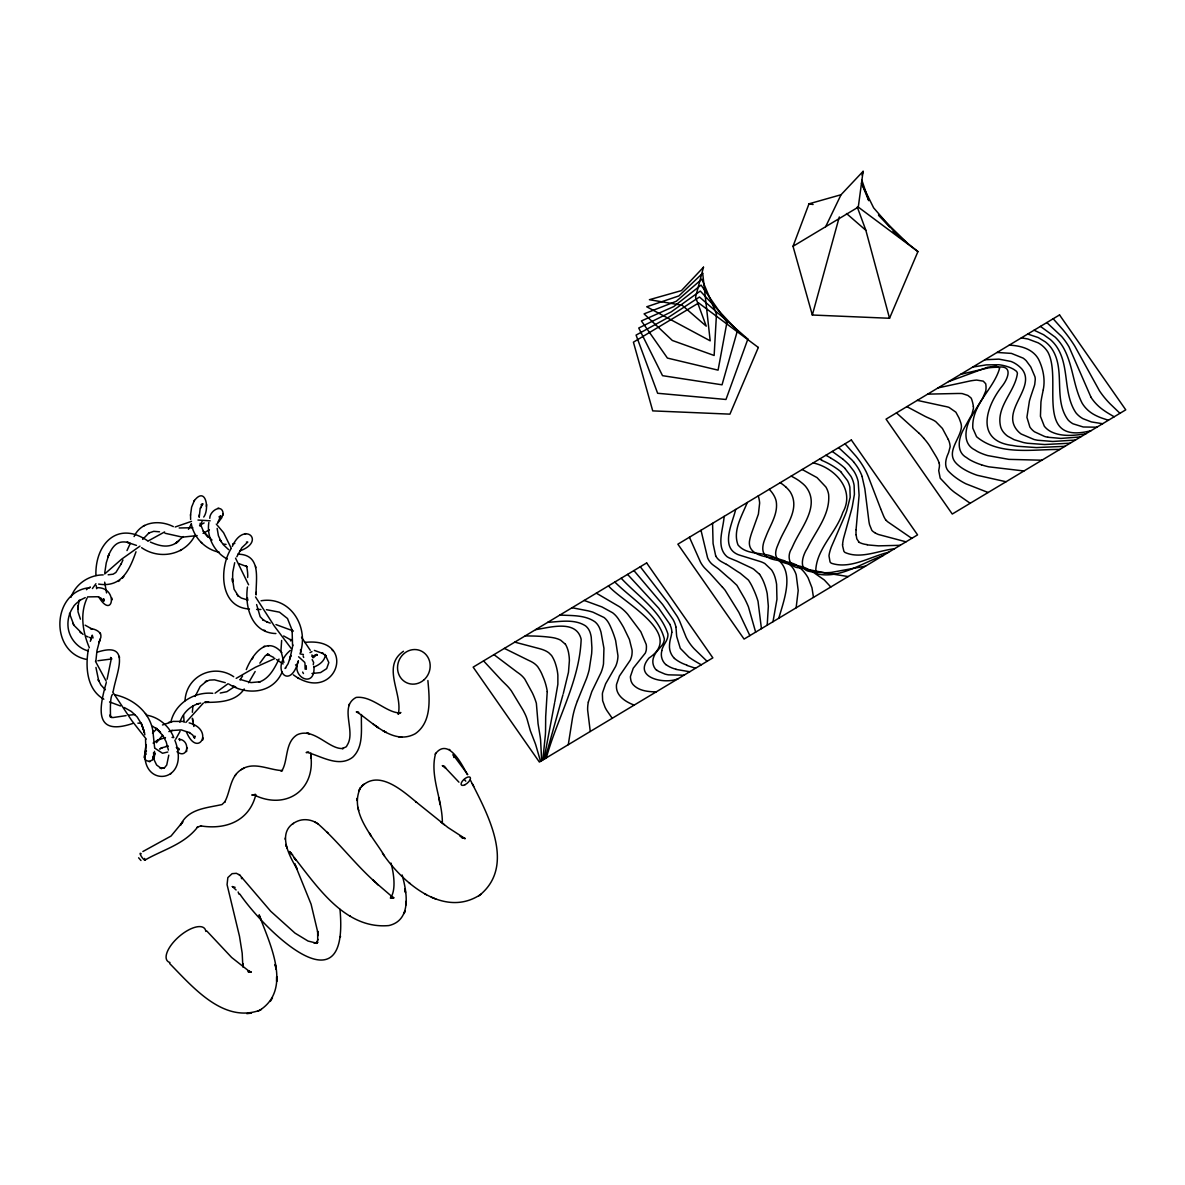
<?xml version="1.0" encoding="UTF-8"?>
<svg xmlns="http://www.w3.org/2000/svg" width="1185" height="1185" viewBox="0 0 1185 1185"><rect width="100%" height="100%" fill="white"/><g stroke="black" fill="none" stroke-linecap="round" stroke-linejoin="round"><path stroke-width="1.5" d="M256.093 592.307L256.093 594.914C255.693 579.406 261.959 554.299 237.785 554.195M247.65 577.465C248.095 574.325 246.984 566.726 246.421 566.297L245.739 565.749L247.102 566.711L238.763 563.571M154.613 747.616L152.835 730.567M201.065 504.617L202.591 504.04L200.102 509.091L199.213 517.312M190.518 515.194L191.615 507.136L194.399 500.411M199.184 516.556L199.198 514.942M186.312 731.634C197.569 759.437 215.329 729.901 189.141 722.88M242.91 964.546L242.925 963.746L242.866 967.004L242.184 953.155L239.489 936.269L227.076 884.647L227.846 877.596L232.097 873.671L236.378 873.315L239.829 875.152L270.698 911.25L294.976 933.099L308.041 941.053L316.262 943.082L314.025 943.023L317.743 942.282L316.395 943.378L317.639 942.001L316.588 943.349L317.861 939.32L317.713 940.135L317.639 931.188L317.965 935.676L317.906 934.861M190.533 514.734L190.637 519.46M310.766 756.371L310.781 755.245C315.654 790.217 286.029 810.199 254.716 795.239L251.812 794.987L254.36 795.061L253.427 795.031M361.469 714.525C360.818 728.642 364.195 746.446 352.671 757.274C338.88 767.776 321.683 756.371 307.552 752.505L306.16 752.564L308.604 751.897M203.731 517.06C209.819 508.676 205.686 485.524 194.029 501.018M247.472 587.049C244.569 607.253 251.738 632.864 275.898 633.545M310.722 758.267L310.855 753.008M325.386 654.49C325.134 660.845 319.106 665.052 313.699 667.125M146.451 751.009C138.275 763.407 157.131 765.495 154.42 751.32M144.451 757.585L144.481 756.711M77.78 608.26L79.188 600.232M217.833 522.911L221.773 517.726L223.165 513.668M153.502 752.712L154.257 760.103L156.613 765.006L161.441 768.561L159.975 767.969L164.389 767.791L161.486 768.458M223.15 513.92C222.558 503.003 209.567 510.898 209.789 518.304M103.539 600.336L103.762 598.884M96.652 587.716C118.663 586.605 113.138 621.088 98.681 596.81M317.698 931.943L311.092 904.199L294.68 863.702L297.109 868.946C288.622 855.14 275.75 830.241 297.568 821.131C304.278 818.346 312.203 819.694 318.024 823.886C338.569 841.928 355.07 864.28 375.615 882.455L373.008 879.892L378.37 885.165M95.852 661.186L96.977 650.624L99.466 641.248L99.022 642.581M285.17 839.291L285.215 838.062M168.774 755.156L166.73 765.051L164.493 767.747L160.775 768.339M856.059 529.71L859.095 495.3L858.192 481.614A38.113 35.061 -5.5 0 0 853.881 471.156L849.141 465.009A70.804 65.131 -5.5 0 0 842.728 459.039M77.81 607.238L77.78 609.268M77.884 605.876L78.047 611.875L80.432 619.177M95.911 575.495C94.948 543.841 117.774 520.141 147.814 540.938M192.355 712.274L192.962 705.742M292.547 645.499L292.102 630.198L287.496 618.511L279.497 612.186L266.447 609.668M306.234 665.703L306.337 669.318M767.213 625.191L768.339 606.216L767.228 593.729A75.959 69.871 -5.5 0 0 764.251 583.39L763.599 581.746A45.697 42.038 -5.5 0 0 759.585 574.355M305.123 669.214L304.975 663.319M384.518 855.985C372.831 836.314 348.879 812.14 360.433 787.847C377.511 768.236 402.189 790.41 416.557 802.304L415.639 801.578L447.9 827.471L465.127 838.654L463.083 837.869M179.053 739.144C191.229 740.418 187.734 760.089 176.98 751.72M206.383 506.425L206.59 504.514M239.829 894.082C264.833 930.418 349.664 1013.708 339.976 909.354M104.784 572.607L106.25 562.875L109.05 554.047L107.879 557.068M178.594 748.594L179.053 749.883L177.498 748.15M542.834 759.97L545.337 735.159A85.661 78.788 -5.5 0 0 545.559 730.715L545.692 716.481A43.83 40.32 -5.5 0 1 545.767 715.414L547.218 691.684M399.389 712.985L398.293 713.888L400.885 712.541L399.093 712.911C385.54 712.111 371.927 695.654 356.181 697.417C339.428 706.112 354.967 729.471 348.109 743.513L346.361 746.698L342.435 748.624L343.309 748.446C329.386 750.12 314.188 727.101 297.316 734.7C284.844 742.165 288.162 760.163 282.178 770.265L280.978 771.035L282.489 770.591C268.862 770.161 253.531 760.814 240.733 769.954C229.86 777.138 230.453 791.787 224.646 802.156L225.165 801.445L222.01 804.541C206.797 808.051 188 808.614 180.461 825.19L182.86 821.738L171.04 836.047L142.867 851.541M316.617 654.92L317.032 655.275C316.114 654.12 317.121 656.312 316.632 654.327M897.667 235.356L917.931 251.59L889.535 318.276L812.332 315.017L793.017 246.302L858.281 207.108L863.095 171.336L841.039 194.74L825.649 226.705M208.841 522.466C206.501 536.968 214.307 552.284 227.327 559.098M202.99 738.714L203.109 737.944M194.518 736.7L194.621 738.344L192.681 735.011L189.17 732.404M724.124 516.393C723.354 529.058 715.74 546.566 726.82 556.506A16.353 15.035 -5.5 0 0 729.856 558.209L736.018 560.757A46.6 42.867 -5.5 0 1 737.114 561.216L750.075 567.304A35.402 32.573 -5.5 0 1 753.69 569.155L759.6 574.34M398.249 714.303C403.093 693.581 381.052 666.444 403.478 651.276M300.279 652.935C309.048 626.88 290.325 595.788 261.055 600.78M568.282 744.684L572.444 718.347A103.584 95.274 -5.5 0 1 574.295 710.2L574.725 708.689A127.624 117.389 -5.5 0 1 577.421 700.913M292.177 648.58L289.614 659.867M145.281 754.904L144.792 755.956L145.844 749.083L145.533 739.173M88.386 649.173C85.305 666.666 86.535 689.403 103.821 699.209M281.645 640.418L280.949 650.817L283.896 662.474M796.127 607.831L798.201 590.515L796.231 574.947A36.32 33.417 -5.5 0 0 795.076 571.911L793.92 569.644A24.026 22.1 -5.5 0 0 791.343 566.089L784.796 560.89L776.501 558.283A71.278 65.575 -5.5 0 0 774.353 557.883C763.525 557.024 746.135 553.884 749.868 539.16A75.292 69.248 -5.5 0 1 751.69 532.865L758.4 514.142L759.644 503.033A39.579 36.409 -5.5 0 0 758.267 495.893M340.376 936.994L340.525 936.239M588.338 702.098L591.804 691.61L601.032 672.576A49.015 45.089 -5.5 0 0 603.491 663.956L603.935 648.254L601.032 632.301A46.111 42.408 -5.5 0 0 599.728 628.465A21.582 19.849 -5.5 0 0 597.758 624.836A16.56 15.227 -5.5 0 0 594.751 621.666C584.635 614.793 571.57 615.741 559.898 615.045M145.222 754.593L145.399 753.734M153.013 756.208L153.132 757.837L154.302 754.741L153.546 757.185M217.596 522.97L220.706 516.067L218.929 516.927M1043.244 389.791C1045.363 379.57 1043.141 368.668 1038.623 359.396A27.048 24.885 -5.5 0 0 1035.29 354.774C1028.639 347.694 1018.567 345.576 1009.22 345.146M554.802 701.964L557.868 684.249L557.868 675.154A60.109 55.295 -5.5 0 0 556.313 666.577L555.602 664.163A38.616 35.52 -5.5 0 0 551.603 655.557L549.01 652.979A19.997 18.397 -5.5 0 0 544.493 650.358L542.819 649.691A49.103 45.178 -5.5 0 0 539.545 648.669L514.794 642.137M1043.17 390.161L1041.704 397.434A166.67 153.295 -5.5 0 0 1040.948 401.967L1040.445 416.305L1044.281 426.156A20.797 19.123 -5.5 0 0 1048.799 430.362A23.389 21.508 -5.5 0 0 1051.48 431.933C1062.175 436.954 1074.543 435.517 1085.845 433.799M112.516 694.425C108.887 697.343 111.272 724.109 110.205 715.725L111.82 717.503L110.886 717.221L113.005 717.562L126.114 715.621M543.989 759.274L554.58 703.016M772.99 621.725L776.945 599.329L776.605 584.427A57.117 52.525 -5.5 0 0 775.212 577.954L774.723 576.34A33.091 30.44 -5.5 0 0 771.553 569.911L764.829 563.527A27.714 25.492 -5.5 0 0 760.592 561.631L742.373 556.002A85.172 78.343 -5.5 0 1 737.811 554.506C720.021 546.833 732.611 522.837 735.692 509.446M113.256 691.122C116.486 672.428 131.742 641.278 97.748 652.031M106.324 682.486C98.444 709.874 94.681 736.226 132.661 723.502M107.109 679.212L111.301 658.712L110.56 657.453L111.775 658.934M185.008 700.809C186.252 675.865 213.73 663.052 233.726 676.724M222.824 515.356L223.106 514.231M103.495 599.921L103.702 599.092M292.325 647.558L292.962 645.025M298.413 660.919C290.251 677.168 315.699 689.477 313.936 666.34M862.102 175.084L863.095 171.336M234.704 562.712L232.749 572.296L232.541 581.672L232.393 578.428L234.067 589.212L238.466 596.173L237.059 594.677M812.332 315.017L839.306 216.944M170.907 721.917C175.099 703.298 194.236 691.536 212.782 693.314M563.29 693.566L568.474 672.236L569.378 660.697A51.029 46.941 -5.5 0 0 568.889 654.668L568.83 654.342A32.025 29.462 -5.5 0 0 565.156 643.692M562.934 694.795L545.144 758.578M146.229 744.58C135.623 789.565 192.651 785.714 174.847 740.21M398.56 713.518L398.797 712.659M290.132 658.105L290.858 655.498L288.103 663.704L285.037 668.488L285.822 667.984M778.782 618.244C784.055 599.714 796.379 568.756 773.687 556.994C762.251 551.721 746.654 555.498 737.988 544.893C732.537 530.406 742.106 515.653 747.261 502.499M298.339 660.993C290.177 692.099 268.921 668.458 290.295 650.387M348.834 705.667L349.338 704.053M90.312 641.337L92.252 635.175L93.067 637.974M100.044 639.544C103.569 632.908 96.163 629.102 90.549 628.568L92.371 629.235L85.098 625.162M290.503 640.907L290.977 639.456M90.786 639.856L92.015 636.226L91.586 637.471M200.665 507.284L200.369 508.158M99.955 639.811L99.229 641.944L100.221 639.056M194.636 736.552L194.384 737.277L194.932 736.048M546.315 757.882C557.172 718.421 579.702 680.768 581.154 639.233C576.295 619.266 549.84 627.546 535.605 629.635M202.931 739.129L202.546 740.225M179.868 722.228C182.712 713.474 189.793 706.023 198.769 703.594L196.873 704.171L200.695 703.075M195.125 696.484L200.191 686.5L206.738 680.99L205.301 681.76L209.641 680.101L214.529 679.849L225.269 682.664M70.967 597.358C75.484 583.924 89.171 574.888 103.199 574.888M793.017 246.302L808.999 203.82L841.039 194.74M577.406 700.913L586.442 678.724A96.726 88.979 -5.5 0 0 589.182 669.762L591.641 653.75A126.662 116.5 -5.5 0 0 591.893 647.677L591.241 637.234A35.387 32.543 -5.5 0 0 590.308 633.101A19.301 17.745 -5.5 0 0 588.501 629.146L587.819 628.198A14.338 13.183 -5.5 0 0 585.434 625.798C574.31 618.733 560.149 621.666 547.751 622.332M87.083 598.04C79.647 613.874 82.787 632.212 89.349 647.751M108.398 555.706C112.856 545.144 118.1 539.975 128.602 542.597L127.017 542.256L136.468 545.396M202.057 521.504L200.028 526.125M236.807 556.772L241.858 547.663L247.784 542.078L246.406 542.078M313.255 664.637L313.64 662.474L312.173 659.586M122.959 559.957L121.077 564.119M126.988 550.581L130.35 543.322M135.994 551.766C129.476 570.237 121.462 587.775 98.622 584.087M152.672 759.57L153.191 758.444M279.023 659.038C274.253 668.873 268.951 678.961 258.626 682.249L260.122 681.76L250.998 682.59L240.244 679.449M435.68 753.275C429.325 775.894 442.479 799.564 442.346 822.642M169.603 963.464C192.488 986.69 223.091 1023.44 259.693 1010.301C292.828 989.119 269.484 943.171 259.263 915.264M121.27 563.734L115.878 572.474L113.093 574.207L108.161 574.784M255.856 794.587C249.235 821.398 225.372 829.915 200.62 825.886L201.42 825.693L197.125 827.293L197.762 826.908C184.001 844.683 162.701 849.749 144.896 860.117M230.823 549.07C218.855 568.933 219.966 607.698 249.457 608.986M191.437 523.874L188.459 529.295M358.625 790.913L360.477 787.818L359.47 789.314M175.736 739.188L180.076 731.338M255.16 671.51L248.628 682.753M246.273 669.584C251.975 655.527 266.107 634.73 281.763 652.579M186.371 751.631L186.889 750.712M156.45 742.669L162.567 735.322M435.176 754.134C448.078 736.64 462.076 764.592 467.32 774.59M232.334 546.374C243.814 520.422 266.595 541.278 239.844 550.921M253.353 657.142L252.198 659.023M259.856 663.156L265.366 655.69L267.677 654.342L269.395 654.742L267.41 654.357L273.779 657.512M153.946 755.423L155.191 753.423M201.42 505.565L202.828 503.743L201.924 504.647M242.555 676.013L240.037 679.953M272.476 997.903L270.284 1001.414M282.252 671.791C273.113 693.699 246.954 695.625 229.09 684.189M134.083 536.568C141.045 521.207 159.782 519.756 173.336 526.614M194.992 535.279C185.201 555.232 159.471 560.061 141.593 547.677M316.499 654.875L313.433 657.631M142.659 539.382L149.177 532.761L148.525 533.191M92.415 588.545L95.911 583.746M145.162 755.141L146.273 753.912M235.089 775.597L236.037 774.368M185.838 722.45L203.376 703.031M390.324 897.993L391.568 896.467L390.813 897.534C395.716 890.187 394.324 875.404 390.991 863.08M244.214 688.944C235.459 702.157 218.84 702.275 204.724 702.409L208.812 702.098L204.635 702.438M122.336 578.265L123.877 576.488M152.495 733.1L157.101 728.538M183.275 536.553L175.439 543.411M220.588 516.038L219.803 516.897L220.336 516.304M362.773 785.196L361.499 786.514L364.076 784.07M104.68 573.984L121.596 559.187L139.963 546.122M234.719 686.53L226.883 691.699L220.247 693.047M170.314 774.175L171.099 773.435M86.431 589.715L87.201 589.093M293.495 823.397L292.562 824.093M215.077 693.181L228.038 683.715M382.474 853.244C402.811 883.166 444.508 919.204 481.199 894.112M153.102 743.099L158.257 739.87L165.47 737.633L163.619 737.974M478.844 895.86C516.867 866.102 487.272 813.488 470.356 780.026M177.469 542.049L176.461 542.76L178.757 541.101M78.714 601.284C84.342 597.299 74.092 604.291 73.366 606.898C69.53 612.26 67.619 618.925 67.96 625.502C68.374 637.308 77.366 648.21 88.342 650.935M89.927 587.642C52.096 591.004 49.044 651.631 86.194 659.349M167.781 752.016L162.523 753.26L154.88 748.209M143.207 526.303L144.526 525.444M209.39 529.858L203.065 533.354M159.634 749.098L162.182 747.616L160.39 748.564M180.283 550.595L181.557 549.796M236.17 678.368L255.397 667.274L274.935 658.49M88.742 587.982L90.371 586.99M118.204 581.435L119.729 580.517M204.101 522.941L199.554 525.399M176.787 542.552C168.24 548.388 159.531 546.063 150.391 542.078M148.673 533.087L153.739 531.324L159.516 531.798M148.169 540.967L164.596 531.947M309.981 652.624L311.951 651.617M312.203 656.371L315.921 654.979C313.255 654.95 319.195 655.646 316.647 654.727M241.222 769.643L243.784 768.206M80.817 599.832L85.246 597.625M158.257 739.87L156.613 740.758M255.368 794.305L252.849 795.017M162.464 724.968L173.143 721.398L183.438 721.428M257.515 1011.353L261.396 1009.457M161.693 747.868L168.344 746.032M882.869 555.721C862.132 562.786 840.343 578.754 817.665 574.014L815.754 571.777C815.739 549.544 836.032 533.072 842.787 512.512C855.585 489.968 834.966 467.734 813.191 462.905M175.173 526.999L191.54 521.356M948.504 381.629L987.505 367.291L996.318 366.091L999.651 368.15C993.771 389.198 971.463 404.515 972.811 428.155L976.573 436.732C999.444 455.81 1032.387 449.263 1059.82 449.441M168.848 731.575L172.284 730.434L170.862 730.834M263.514 646.625L264.773 646.166M267.203 654.52L267.973 654.357L267.01 654.579M888.646 552.254C870.427 556.52 850.356 569.6 831.366 563.245A5.955 5.481 -5.5 0 1 830.048 561.942L828.996 555.869A30.529 28.085 -5.5 0 1 829.352 553.602L829.485 552.98A60.524 55.665 -5.5 0 1 831.352 546.907L844.727 516.053A165.619 152.347 -5.5 0 0 846.683 510.913L850.178 497.3L849.882 487.272A29.729 27.359 -5.5 0 0 847.482 480.592L841.246 472.489M960.65 374.327L988.646 367.824A73.44 67.56 -5.5 0 1 997.281 367.261C1013.916 364.654 1007.961 379.17 1001.562 386.888C984.468 408.988 976.292 441.294 1012.686 445.486A90.608 83.335 -5.5 0 0 1017.441 446.271L1036.49 447.575L1065.034 446.315M170.107 722.035L168.596 722.45M245.947 533.591L244.658 533.946M197.154 535.59L182.431 537.146L164.937 533.235M391.376 897.475L394.042 897.86L390.769 897.445L393.227 897.371L391.924 897.415M232.704 543.9L234.852 543.382M938.09 387.88L970.471 380.889A82.209 75.618 -5.5 0 1 972.396 380.578L973.774 380.385A38.601 35.506 -5.5 0 1 976.662 380.074L983.254 381.14L985.698 383.718A24.085 22.145 -5.5 0 1 985.89 390.043A10.339 9.51 -5.5 0 1 985.683 391.198L982.691 398.219L973.892 412.336A147.162 135.357 -5.5 0 0 972.159 415.313C965.582 425.77 961.257 443.397 975.062 450.033A29.892 27.492 -5.5 0 0 978.588 452.092L979.699 452.626A57.769 53.147 -5.5 0 0 987.757 455.588L1008.865 459.365L1041.896 460.21M172.003 730.508L181.261 729.901L189.704 732.715M865.524 566.149L831.248 572.429A86.061 79.158 -5.5 0 1 824.804 572.74L813.177 571.911A32.75 30.114 -5.5 0 1 809.888 571.525C797.994 569.792 802.689 555.247 807.252 548.418C815.576 531.087 830.418 514.72 828.626 494.382A25.892 23.818 -5.5 0 0 825.901 487.02L817.028 477.614L802.201 469.497M304.634 642.448C359.514 636.123 336.199 706.112 293.376 674.872M87.527 596.899L97.555 596.736L101.021 598.173L103.776 600.988L103.421 599.728L103.688 601.21M192.799 527.725L179.187 527.977M972.796 367.039L986.379 364.876L998.733 364.758A36.646 33.713 -5.5 0 1 1002.569 365.335A43.252 39.786 -5.5 0 1 1008.302 366.906L1009.709 367.424A31.847 29.299 -5.5 0 1 1013.782 369.379L1016.226 371.083A4.918 4.518 -5.5 0 1 1017.411 373.29C1015.13 391.954 995.548 406.796 1000.703 427A18.649 17.153 -5.5 0 0 1004.969 433.873A23.833 21.922 -5.5 0 0 1007.62 436.154L1014.123 439.694L1023.351 442.494A73.07 67.204 -5.5 0 0 1027.602 443.264L1044.637 444.523L1070.233 443.19M894.438 548.774C878.589 550.521 860.651 559.394 845.053 552.491A6.206 5.718 -5.5 0 1 843.883 551.262L842.579 545.767A35.831 32.958 -5.5 0 1 842.609 544.804M167.396 746.091L165.915 746.372M149.221 761.748L150.051 761.599M678.161 678.694C664.504 684.767 632.242 677.583 648.98 658.045C685.478 633.916 621.903 601.787 608.468 585.864M1091.059 430.673C1033.009 445.693 1062.812 379.748 1047.866 352.063A27.951 25.714 -5.5 0 0 1038.223 342.865L1027.913 338.984L1021.366 337.858M392.131 897.415L391.05 897.563L393.376 897.8L376.252 883.092M1080.646 436.924L1060.93 438.42L1047.896 437.25M128.854 715.192L134.72 714.57M246.821 1013.649L251.442 1013.131M1075.432 440.065L1052.784 441.472L1037.749 440.257A57.369 52.777 -5.5 0 1 1034.016 439.487L1021.189 434.021A22.663 20.841 -5.5 0 1 1018.063 431.31C999.296 411.328 1036.742 387.85 1022.062 369.231A38.957 35.831 -5.5 0 0 1019.337 366.535A32.365 29.773 -5.5 0 0 1014.434 363.054A25.137 23.122 -5.5 0 0 1010.909 361.44L998.896 359.129L984.942 359.736M111.538 658.978L97.896 660.741M357.944 712.452L358.774 712.363L356.3 711.918L358.462 713C374.416 724.109 394.309 745.276 415.357 733.663C432.125 721.813 429.488 698.469 427.889 680.531M197.984 520.052L210.16 520.808M683.938 675.213L668.503 674.843A35.239 32.41 -5.5 0 1 665.066 674.117L658.564 671.347A15.775 14.516 -5.5 0 1 656.994 670.177M1096.836 427.207L1083.253 426.985L1073.047 423.815A21.019 19.345 -5.5 0 1 1068.07 419.92C1052.665 398.99 1066.322 369.365 1051.347 348.034A33.21 30.543 -5.5 0 0 1045.422 341.932L1038.178 337.547L1027.736 334.037M249.324 971.789L248.169 971.863L250.924 972.026L247.887 970.693L251.146 972.144L249.561 971.507M927.692 394.131L957.598 393.479A69.678 64.094 -5.5 0 1 959.154 393.479A34.291 31.551 -5.5 0 1 962.22 393.583L967.834 395.42L970.9 397.819A5.999 5.51 -5.5 0 1 971.641 399.226A43.104 39.653 -5.5 0 1 973.374 406.514M218.884 508.246L217.818 508.261M997.074 352.449L1011.412 353.397L1023.099 358.107A23.626 21.73 -5.5 0 1 1026.269 360.803L1030.787 366.965L1034.92 376.667A13.894 12.783 -5.5 0 1 1035.246 379.644L1034.742 384.399A47.83 43.993 -5.5 0 1 1034.12 386.503L1030.95 395.968A196.28 180.55 -5.5 0 0 1029.409 401.019L1026.921 417.313L1029.869 427.03A21.597 19.864 -5.5 0 0 1034.505 431.799L1044.681 436.495A43.578 40.083 -5.5 0 0 1047.896 437.25M900.215 545.307L878.5 545.855L867.198 544.878M525.192 635.886L534.687 636.064A159.56 146.777 -5.5 0 1 548.077 637.012L549.914 637.234A45.637 41.979 -5.5 0 1 555.261 638.152L557.157 638.73A20.026 18.412 -5.5 0 1 560.698 640.226L564.904 643.825M656.179 691.892C648.18 691.759 638.996 690.944 633.205 684.752A12.813 11.776 -5.5 0 1 630.953 680.679L630.464 677.82A15.153 13.939 -5.5 0 1 630.464 676.383L633.249 668.207L645.262 653.172A15.524 14.279 -5.5 0 0 646.343 649.395L646.447 646.551A22.367 20.575 -5.5 0 0 646.18 644.344L640.833 631.768L627.694 614.23A58.139 53.473 -5.5 0 0 625.858 612.215A49.029 45.104 -5.5 0 0 619.636 606.838L596.322 593.152M137.89 723.161L140.482 723.206M260.893 609.49L256.597 609.401M1023.973 470.978L988.823 466.831A76.818 70.656 -5.5 0 1 983.372 465.409L981.535 464.846M235.104 887.328L232.438 886.602L236.082 889.965M311.966 673.51L320.572 672.576L326.66 668.636L328.823 662.578L325.579 655.557L326.216 656.297M267.973 645.707L268.758 645.766M223.624 544.182L226.068 544.374M461.424 837.588L463.75 837.958M689.729 671.747L675.924 669.377M1102.613 423.726L1091.37 421.919L1082.942 418.675A25.477 23.433 -5.5 0 1 1075.906 412.78C1062.53 392.857 1070.129 365.617 1056.072 345.842A41.386 38.068 -5.5 0 0 1050.384 339.591L1043.629 334.733L1034.09 330.215M398.782 736.877L401.878 737.188L400.945 737.1M172.032 737.396L173.78 737.603M444.745 766.384L442.286 765.628L445.782 768.161L444.39 766.962M314.351 650.402L323.253 653.616L321.92 652.787M572.044 607.742L588.027 610.823A101.273 93.156 -5.5 0 1 592.856 612.141L604.069 617.518A20.056 18.442 -5.5 0 1 607.016 620.525A25.833 23.759 -5.5 0 1 609.134 623.843A58.109 53.443 -5.5 0 1 610.423 626.465L610.823 627.354A119.937 110.323 -5.5 0 1 615.637 640.567L617.963 655.809A38.675 35.58 -5.5 0 1 617.815 658.149A31.062 28.573 -5.5 0 1 615.622 666.429L605.624 683.804L602.602 692.529A26.885 24.737 -5.5 0 0 602.38 694.01L602.632 700.676L605.091 707.386A64.39 59.235 -5.5 0 0 606.735 710.363L612.23 718.288M808.999 203.82L813.088 204.516M247.739 599.995L241.355 598.069L238.066 595.744M299.983 653.883L303.434 654.505M1006.05 481.747L977.373 475.318A67.752 62.316 -5.5 0 1 973.67 473.985A63.857 58.746 -5.5 0 1 962.59 468.445A42.171 38.794 -5.5 0 1 956.769 463.868C944.993 452.596 960.398 439.117 961.435 426.941A15.227 13.998 -5.5 0 0 960.828 422.971A78.98 72.655 -5.5 0 0 958.961 417.89L955.865 412.173L949.022 407.403A29.181 26.84 -5.5 0 0 944.593 406.307L917.279 400.382M848.179 576.562L826.686 573.125A93.585 86.075 -5.5 0 1 822.197 572.296L801.327 568.133A45.978 42.29 -5.5 0 1 799.001 567.808C789.21 567.541 786.662 555.958 791.536 548.818A109.509 100.725 -5.5 0 1 793.061 545.515C800.927 527.503 821.057 505.432 805.489 486.28A36.853 33.906 -5.5 0 0 802.63 483.524L799.549 481.08A57.176 52.599 -5.5 0 0 795.461 478.429L791.21 476.103M147.251 715.281C158.997 717.414 168.907 726.049 173.543 736.922M275.972 624.584L293.421 631.012M219.418 552.299C205.449 549.559 193.97 537.871 191.289 523.918M91.66 638.034L89.379 637.382M462.387 837.706L465.142 838.462M906.007 541.826L878.381 534.479A34.202 31.462 -5.5 0 1 875.285 532.998M695.506 668.266L686.856 665.392M270.269 623.117L266.966 622.021L267.766 622.303M1108.405 420.26L1101.798 418.068A58.139 53.473 -5.5 0 1 1095.118 415.15A34.024 31.299 -5.5 0 1 1082.201 403.285C1073.047 385.643 1073.136 364.61 1063.182 347.294A55.088 50.659 -5.5 0 0 1055.346 337.266L1040.445 326.393M584.19 600.454L601.98 606.942L612.601 612.749A27.299 25.122 -5.5 0 1 616.274 616.2A34.691 31.906 -5.5 0 1 618.555 619.207L620.629 622.421A172.61 158.76 -5.5 0 1 623.636 627.502L629.413 639.441L632.064 650.076A28.307 26.04 -5.5 0 1 632.123 652.357L631.99 654.313A21.389 19.671 -5.5 0 1 630.213 660.267L619.444 676.013L616.526 684.456A19.419 17.864 -5.5 0 0 616.422 685.908C615.978 695.965 625.932 702.068 634.212 705.09M115.152 694.81C133.224 698.794 149.591 711.992 152.88 730.76M988.112 492.501L965.923 483.806A69.471 63.901 -5.5 0 1 954.073 476.311A60.494 55.636 -5.5 0 1 948.03 470.741C944.09 465.898 945.719 458.906 948.133 453.692A59.117 54.377 -5.5 0 0 948.652 452.403L950.148 446.745A23.033 21.182 -5.5 0 0 948.296 439.442M120.455 705.964L109.568 701.935M263.87 630.124L265.262 630.642M267.454 622.199L262.729 619.666L263.84 620.451L260.137 616.718L256.612 604.557M235.771 687.004L233.015 685.848M431.325 897.193L435.858 899.074M283.659 635.96L292.354 640.774M86.031 636.049L88.06 636.908M819.546 459.084L821.842 460.121M504.38 648.388L528.466 660.282A46.334 42.616 -5.5 0 1 531.843 661.941A20.441 18.797 -5.5 0 1 537.916 666.948L538.138 667.392A49.977 45.963 -5.5 0 1 541.663 673.569L543.871 678.842A71.263 65.545 -5.5 0 1 547.307 691.67M124.336 707.534L131.342 711.474L137.149 716.94L141.548 724.079L144.437 732.73L141.993 725.101M825.901 455.262L830.581 457.869M906.866 406.633L924.996 416.305A48.763 44.852 -5.5 0 0 926.907 417.224L931.736 419.401A22.545 20.738 -5.5 0 1 935.839 421.712L942.401 428.437L948.281 439.442M449.915 749.838L449.085 749.364M726.464 564.386L721.887 561.927A16.027 14.738 -5.5 0 1 715.696 555.943M315.017 822.094L316.676 823.071M297.568 677.746L298.961 678.531M140.971 860.503L138.615 857.792M701.283 664.8L696.069 661.793A91.26 83.942 -5.5 0 1 688.841 657.082L680.279 648.328L676.753 636.671A58.376 53.695 -5.5 0 1 676.398 632.894L676.205 630.05A47.563 43.741 -5.5 0 0 675.82 627.013M249.294 971.374L231.653 957.48L206.782 930.995M152.613 726.212L158.76 730.538L160.567 732.419L155.709 728.064L162.938 735.589L166.167 741.825L168.403 750.061M176.298 747.454L177.72 748.298M1114.181 416.779L1109.16 413.832A94.533 86.949 -5.5 0 1 1102.613 409.506A49.37 45.415 -5.5 0 1 1090.867 397.079M459.75 835.899L461.661 837.01M424.615 893.697L426.437 894.749M443.19 766.043L443.131 765.999M290.251 852.519L291.317 853.911L289.436 851.467C314.899 882.751 342.969 929.721 388.917 925.559C412.025 920.138 406.899 891.787 402.115 874.974M193.599 724.953L194.577 725.546M317.21 823.397L318.024 823.886M283.082 663.956L276.549 659.571M832.27 451.441L842.742 459.025M349.634 915.753L350.375 916.242M83.083 634.449L73.944 625.295L69.485 613.4M970.189 503.269L954.473 492.308A83.542 76.847 -5.5 0 1 950.118 488.65L940.209 478.192L938.727 470.652A28.899 26.588 -5.5 0 1 938.92 469.482L939.261 467.601A21.819 20.071 -5.5 0 0 939.468 465.053L939.187 463.157M375.808 725.975L378.385 727.738L373.364 724.213M211.996 540.049L204.694 533.25L203.287 531.161L208.145 537.101L203.42 531.31L200.087 523.311M322.824 653.35L325.964 656.001M911.783 538.36L887.743 521.83A20.426 18.782 -5.5 0 1 886.276 520.378M858.281 207.108L917.931 251.59M444.257 824.701L440.776 821.975M239.829 875.152L239 874.5M493.967 654.638L517.134 672.132A56.687 52.14 -5.5 0 1 519.178 673.569A27.433 25.24 -5.5 0 1 524.807 679.124L532.361 692.914A83.987 77.262 -5.5 0 1 536.361 703.268L537.946 722.228A34.617 31.832 -5.5 0 0 538.064 723.768L540.049 735.841A64.953 59.754 -5.5 0 1 540.597 740.166L541.678 760.666M1046.814 322.572L1061.671 336.496A80.861 74.374 -5.5 0 1 1069.033 346.879L1090.911 397.049M80.017 632.197L81.069 633.027M893.09 231.682L895.045 233.252M228.661 549.677L223.195 544.567L220.054 539.782L221.151 541.723L218.41 535.694L217.151 528.406M838.624 447.619L851.926 459.943A69.871 64.271 -5.5 0 1 853.881 462.209M409.047 882.647L410.069 883.492M304.752 662.385L298.605 656.771M614.837 582.042C632.257 599.403 657.793 613.919 664.341 638.878A11.954 11.006 -5.5 0 1 663.496 642.729A16.501 15.168 -5.5 0 1 662.045 645.277L656.579 651.824A20.974 19.286 -5.5 0 0 653.898 656.534A14.176 13.05 -5.5 0 0 656.683 670.458M846.505 213.522L865.85 230.29L889.535 318.276M919.027 433.221L896.452 412.884M292.665 854.844L290.532 852.874M105.361 689.803L100.843 684.9L98.222 679.627L98.71 680.901L95.941 667.451M216.277 524.066L223.55 532.658L231.327 548.448M707.075 661.319L694.099 648.713A52.747 48.511 -5.5 0 1 686.159 637.323L679.923 621.784A56.791 52.244 -5.5 0 0 677.242 616.467L667.644 602.247L640.285 566.756M445.382 767.806L458.936 782.174M1119.973 413.313L1110.138 403.863A98.014 90.149 -5.5 0 1 1099.502 390.872L1074.751 346.064A164.996 151.769 -5.5 0 0 1062.649 329.415L1053.169 318.75M621.192 578.221C637.426 595.7 660.193 610.393 667.881 633.827A12.931 11.894 -5.5 0 1 667.599 637.5A20.678 19.019 -5.5 0 1 666.014 641.441L664.815 643.588A32.039 29.462 -5.5 0 0 661.66 650.624M858.74 541.738L856.829 538.864L856.103 534.791M202.131 543.337L200.946 542.197M907.473 243.206L878.455 215.003L889.579 226.898M627.561 574.399L658.771 608.246L669.836 624.243M845.186 468.742L851.008 476.414A32.78 30.158 -5.5 0 1 854.104 485.272L854.415 494.308L852.296 506.543A179.128 164.774 -5.5 0 1 851.408 510.142L843.616 538.094A51.636 47.504 -5.5 0 0 842.55 544.804M844.994 443.797L856.029 456.255A95.615 87.942 -5.5 0 1 866.042 471.497A120.278 110.635 -5.5 0 1 868.427 476.948L880.648 508.735M722.495 587.227L710.556 573.984A54.258 49.903 -5.5 0 0 709.534 572.873L705.979 569.348A30.573 28.114 -5.5 0 1 700.468 562.06L689.433 537.235M327.223 832.181L328.275 833.292M301.523 637.263L310.233 650.239M295.524 664.829L297.154 666.577M483.569 660.889L501.374 680.101A54.554 50.185 -5.5 0 0 502.573 681.331L506.173 684.856A50.14 46.111 -5.5 0 1 511.402 690.929L523.015 710.082A122.677 112.842 -5.5 0 1 525.429 714.866L526.184 716.629A60.005 55.191 -5.5 0 1 527.192 719.547L530.065 729.812A31.388 28.87 -5.5 0 0 530.436 731.041L535.042 742.862A64.894 59.68 -5.5 0 1 535.842 745.187L540.523 761.362M633.916 570.577L662.696 604.557L673.021 619.459A31.743 29.195 -5.5 0 1 675.924 626.998M923.663 438.094L921.53 435.68A33.98 31.254 -5.5 0 0 919.012 433.236M465.779 781.152L464.401 779.582M332.022 649.765L332.866 650.728M897.015 234.837L873.626 207.834L861.495 183.26L868.783 200.665L861.895 180.283M146.185 739.01L131.802 720.643L112.708 692.025M467.794 774.575L453.959 755.926M291.243 648.521L274.416 626.228L255.545 596.944M830.818 586.99L824.316 579.983L813.162 572.162A60.361 55.517 -5.5 0 0 808.066 569.407C797.564 561.794 767.673 568.282 777.686 545.426A94.785 87.186 -5.5 0 1 778.856 542.626C784.974 526.792 800.897 509.017 790.202 491.864A33.343 30.662 -5.5 0 0 786.085 487.242M296.102 860.384L294.147 857.762L295.183 859.155M145.459 713.503L146.91 715.71M303.449 673.554L302.649 672.073M370.194 834.477L371.038 835.884L369.468 833.248M454.314 756.489L453.144 754.415L453.722 756.045M72.774 623.236L73.944 625.295M106.161 681.138L95.467 661.319M300.383 650.017L301.42 651.928M248.583 584.783L235.548 558.165M472.297 783.67L473.763 786.44M715.71 555.928L713.074 543.545L712.57 523.34M241.814 878.633L241.385 877.715L241.71 878.485M141.548 724.079L141.074 723.087L143.829 730.36M749.868 635.619L738.847 612.319L725.072 590.174A53.236 48.97 -5.5 0 0 722.48 587.227M100.103 632.894L100.606 634.034M286.385 846.386L285.985 845.157L287.288 848.578M259.145 914.968L261.011 919.456M880.796 509.12L883.521 515.801A22.959 21.123 -5.5 0 0 886.158 520.452M238.141 891.979L238.94 894.127M857.273 207.049L865.85 230.29M303.123 655.853L303.671 657.468M179.276 739.025L179.794 740.551M311.951 654.89L312.736 657.66M862.087 476.577L864.843 488.798L868.946 521.593A52.481 48.274 -5.5 0 0 869.583 524.792L871.819 530.288A8.102 7.451 -5.5 0 0 872.619 531.147A15.05 13.835 -5.5 0 0 875.3 532.954M106.546 592.93L104.68 582.146M357.781 807.207L358.759 810.54M453.5 755.23L453.84 757.496M755.645 632.138L748.431 606.809A130.661 120.189 -5.5 0 0 744.61 598.588L736.892 585.286L730.241 579.065A121.003 111.301 -5.5 0 1 727.323 576.651L719.517 569.778A43.06 39.609 -5.5 0 0 717.043 567.852L713.933 565.63A18.782 17.271 -5.5 0 1 707.593 557.809L701.002 530.288M193.807 726.449L192.474 718.614M144.392 732.537L144.866 734.759M255.575 566.252L255.841 567.674M112.22 599.728L111.938 598.084M438.894 797.757L440.02 804.526M292.102 630.198L292.369 631.812M590.263 731.486L587.627 709.948A42.423 39.031 -5.5 0 1 588.338 702.098M96.652 588.708L96.252 585.671M119.507 657.897L119.315 656.431M110.797 658.223L110.901 659.008M192.429 718.288L192.785 721.606M184.149 722.346L183.631 715.459M813.473 597.403L811.977 587.775L808.096 577.836A45.874 42.201 -5.5 0 0 804.111 572.044A29.803 27.418 -5.5 0 0 799.712 567.748C789.877 556.209 757.096 566.904 763.629 542.7A76.729 70.567 -5.5 0 1 764.651 539.723L764.962 538.894A117.715 108.279 -5.5 0 1 765.969 536.405C770.146 525.177 778.16 514.157 776.264 501.61A21.863 20.101 -5.5 0 0 774.931 497.448A29.477 27.122 -5.5 0 0 772.946 493.864A34.454 31.699 -5.5 0 0 769.228 489.301M761.437 628.672L758.03 601.299A102.073 93.882 -5.5 0 0 753.275 588.841L752.134 586.412A61.961 56.984 -5.5 0 0 748.431 580.072L740.166 573.184A124.129 114.175 -5.5 0 1 736.877 571.14L728.479 565.571A37.861 34.824 -5.5 0 0 726.464 564.386M178.609 748.209L178.654 749.024M187.26 747.631L187.334 748.727M247.487 597.758L247.591 600.454M356.744 799.09L356.774 800.467L356.744 798.497M780.219 482.71A46.704 42.956 -5.5 0 1 786.099 487.242M821.723 460.343A77.351 71.144 -5.5 0 1 841.483 472.237M830.507 457.973A77.247 71.041 -5.5 0 1 845.335 468.623M856.074 534.805A49.637 45.652 -5.5 0 1 856.074 529.71M867.227 544.596A21.063 19.375 -5.5 0 1 858.547 542.034M853.837 462.239A53.532 49.237 -5.5 0 1 862.191 476.548M665.822 664.637A15.983 14.709 -5.5 0 1 661.852 650.669M675.983 669.199A27.077 24.915 -5.5 0 1 665.926 664.563M669.732 624.302A21.582 19.849 -5.5 0 1 671.895 632.242M671.762 632.257A31.906 29.344 -5.5 0 1 670.873 637.174L670.606 638.241A38.305 35.224 -5.5 0 0 669.495 645.232A19.627 18.042 -5.5 0 0 674.413 658.416M686.944 665.126A38.024 34.972 -5.5 0 1 674.443 658.43M923.633 438.109A75.721 69.648 -5.5 0 1 929.544 445.723L935.972 456.329A43.564 40.083 -5.5 0 1 939.246 463.142M973.359 406.514A11.317 10.398 -5.5 0 1 973.403 408.544L971.848 414.557L965.183 426.407A130.38 119.922 -5.5 0 0 963.849 428.851C958.68 437.65 955.777 451.796 966.59 457.617A32.958 30.306 -5.5 0 0 970.663 460.269L971.152 460.521A61.235 56.317 -5.5 0 0 981.535 464.831M169.973 962.531A24.692 10.695 -41.1 0 1 179.083 936.55A24.692 10.695 -41.1 0 1 205.82 931.425M144.6 858.444A4.118 0.844 55 0 1 144.007 859.658A4.118 0.844 55 0 1 140.571 855.007A4.118 0.844 55 0 1 141.178 853.778M276.668 976.647L276.653 981.298L276.668 976.647M406.262 901.311L406.203 904.57L406.262 901.311M716.481 313.951L714.14 355.485L672.325 340.465L644.077 313.862L676.309 301.271L701.875 279.127L716.481 313.951M153.146 757.541L153.146 757.541M726.938 322.32L718.08 370.15L667.422 358.077L641.411 320.942L673.747 306.589L701.076 285.096L726.938 322.32M703.49 267.203L695.565 297.183L706.245 326.156L682.116 305.256L649.395 299.701L681.434 290.606L703.49 267.203M737.411 330.704L722.035 384.814L662.533 375.675L638.745 328.023L671.184 311.922L700.276 291.051L737.411 330.704M747.868 339.073L725.975 399.478L657.631 393.272L636.078 335.103L668.607 317.254L699.476 297.02L747.868 339.073M404.381 912.687L404.041 913.591L405.137 910.761L404.381 912.687M758.326 347.457L729.93 414.143L652.728 410.884L633.412 342.184L698.676 302.975L758.326 347.457M702.69 273.172L678.872 295.939L646.729 306.782L710.185 340.821L702.69 273.172M646.64 562.934L473.156 667.14L539.368 762.044L712.852 657.853L646.64 562.934M851.348 439.976L677.864 544.182L744.076 639.085L917.56 534.879L851.348 439.976M1059.538 314.929L886.054 419.134L952.266 514.038L1125.75 409.832L1059.538 314.929M307.73 733.293L306.885 733.1L309.418 733.678L307.73 733.293M386.192 732.434L383.214 730.789L386.192 732.434M233.341 887.18L232.438 886.602L233.341 887.18M246.732 566.815L246.732 566.815M285.837 844.564L286.089 845.483L285.837 844.564M275.379 965.257L275.231 964.338L276.016 969.3L275.379 965.257M404.915 889.106L405.448 892.409L404.915 889.106M110.072 714.97L110.027 714.866M464.979 784.737A5.821 2.518 -41.1 0 0 470.178 777.345A5.821 2.518 -41.1 0 0 462.165 781.389A5.821 2.518 -41.1 0 0 464.979 784.737M423.697 680.101A17.464 16.16 -69.4 0 0 420.216 650.58A17.464 16.16 -69.4 0 0 397.656 669.851A17.464 16.16 -69.4 0 0 423.697 680.101"/></g></svg>
